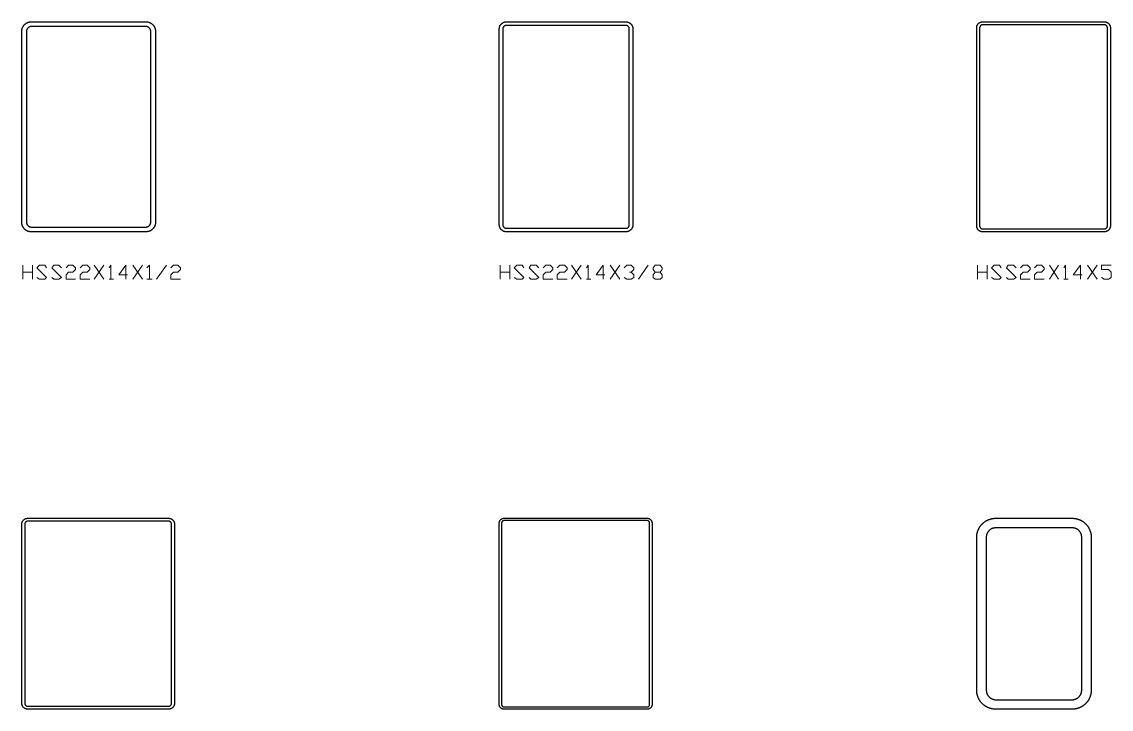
# Model space of a CAD drawing. Header units: inches. Extents: x 0 to 975, y -1305 to 34.
# Drawn here: x 250 to 364.1, y -200 to -128 of the extents above; entities that cross this region are included whole.
import ezdxf

# ---------------------------------------------------------------- set-up
doc = ezdxf.new("R2010")
doc.units = ezdxf.units.IN
doc.header["$MEASUREMENT"] = 0
doc.layers.add('AISC_STEEL', color=7, linetype='Continuous')

msp = doc.modelspace()

# ---------------------------------------------------------------- linework, layer by layer
at = {"color": 3, "lineweight": 0}
for p, q in [((250.11, -154.96), (250.11, -153.48)), ((251.12, -153.48), (251.12, -154.96)), ((257.58, -153.48), (258.59, -154.96)), ((257.58, -154.96), (258.59, -153.48)), ((261.63, -153.48), (262.65, -154.96)), ((261.63, -154.96), (262.65, -153.48)), ((264.12, -154.96), (265.14, -153.48)), ((300.09, -154.96), (300.09, -153.48)), ((301.1, -153.48), (301.1, -154.96)), ((307.56, -153.48), (308.57, -154.96)), ((307.56, -154.96), (308.57, -153.48)), ((311.62, -153.48), (312.63, -154.96)), ((311.62, -154.96), (312.63, -153.48)), ((314.57, -154.96), (315.58, -153.48)), ((350.07, -154.96), (350.07, -153.48)), ((351.08, -153.48), (351.08, -154.96)), ((357.63, -153.48), (358.55, -154.96)), ((357.63, -154.96), (358.55, -153.48)), ((361.6, -153.48), (362.61, -154.96)), ((361.6, -154.96), (362.61, -153.48)), ((250.11, -154.22), (251.12, -154.22)), ((259.14, -154.96), (259.61, -154.96)), ((263.11, -154.96), (263.66, -154.96)), ((300.09, -154.22), (301.1, -154.22)), ((309.13, -154.96), (309.59, -154.96)), ((350.07, -154.22), (351.08, -154.22)), ((359.11, -154.96), (359.57, -154.96))]:
    msp.add_line(p, q, dxfattribs=at)
for points in [[(251.58, -154.77), (251.86, -154.96), (252.41, -154.96), (252.6, -154.77), (251.58, -153.76), (251.86, -153.48), (252.41, -153.48), (252.6, -153.76)], [(253.15, -154.77), (253.34, -154.96), (253.89, -154.96), (254.17, -154.77), (253.15, -153.76), (253.34, -153.48), (253.89, -153.48), (254.17, -153.76)], [(254.63, -153.76), (254.9, -153.48), (255.36, -153.48), (255.64, -153.76), (255.64, -153.94), (255.36, -154.22), (254.9, -154.22), (254.63, -154.5), (254.63, -154.96), (255.64, -154.96)], [(256.1, -153.76), (256.38, -153.48), (256.84, -153.48), (257.12, -153.76), (257.12, -153.94), (256.84, -154.22), (256.38, -154.22), (256.1, -154.5), (256.1, -154.96), (257.12, -154.96)], [(259.14, -153.76), (259.33, -153.48), (259.33, -154.96)], [(261.08, -154.5), (260.16, -154.5), (260.9, -153.48), (260.9, -154.96)], [(263.11, -153.76), (263.39, -153.48), (263.39, -154.96)], [(265.6, -153.76), (265.88, -153.48), (266.34, -153.48), (266.61, -153.76), (266.61, -153.94), (266.34, -154.22), (265.88, -154.22), (265.6, -154.5), (265.6, -154.96), (266.61, -154.96)], [(301.56, -154.77), (301.84, -154.96), (302.39, -154.96), (302.58, -154.77), (301.56, -153.76), (301.84, -153.48), (302.39, -153.48), (302.58, -153.76)], [(303.13, -154.77), (303.32, -154.96), (303.87, -154.96), (304.15, -154.77), (303.13, -153.76), (303.32, -153.48), (303.87, -153.48), (304.15, -153.76)], [(304.61, -153.76), (304.88, -153.48), (305.35, -153.48), (305.62, -153.76), (305.62, -153.94), (305.35, -154.22), (304.88, -154.22), (304.61, -154.5), (304.61, -154.96), (305.62, -154.96)], [(306.08, -153.76), (306.36, -153.48), (306.82, -153.48), (307.1, -153.76), (307.1, -153.94), (306.82, -154.22), (306.36, -154.22), (306.08, -154.5), (306.08, -154.96), (307.1, -154.96)], [(309.13, -153.76), (309.31, -153.48), (309.31, -154.96)], [(311.06, -154.5), (310.14, -154.5), (310.88, -153.48), (310.88, -154.96)], [(313.09, -153.76), (313.37, -153.48), (313.83, -153.48), (314.11, -153.76), (314.11, -153.94), (313.83, -154.22), (313.65, -154.22)], [(316.87, -154.22), (317.06, -154.5), (317.06, -154.77), (316.87, -154.96), (316.32, -154.96), (316.13, -154.77), (316.13, -154.5), (316.32, -154.22), (316.87, -154.22), (317.06, -153.94), (317.06, -153.76), (316.87, -153.48), (316.32, -153.48), (316.13, -153.76), (316.13, -153.94), (316.32, -154.22)], [(351.55, -154.77), (351.82, -154.96), (352.38, -154.96), (352.56, -154.77), (351.55, -153.76), (351.82, -153.48), (352.38, -153.48), (352.56, -153.76)], [(353.11, -154.77), (353.3, -154.96), (353.85, -154.96), (354.13, -154.77), (353.11, -153.76), (353.3, -153.48), (353.85, -153.48), (354.13, -153.76)], [(354.59, -153.76), (354.87, -153.48), (355.33, -153.48), (355.6, -153.76), (355.6, -153.94), (355.33, -154.22), (354.87, -154.22), (354.59, -154.5), (354.59, -154.96), (355.6, -154.96)], [(356.06, -153.76), (356.34, -153.48), (356.8, -153.48), (357.08, -153.76), (357.08, -153.94), (356.8, -154.22), (356.34, -154.22), (356.06, -154.5), (356.06, -154.96), (357.08, -154.96)], [(359.11, -153.76), (359.29, -153.48), (359.29, -154.96)], [(361.04, -154.5), (360.12, -154.5), (360.86, -153.48), (360.86, -154.96)], [(363.07, -154.77), (363.35, -154.96), (363.81, -154.96), (364.09, -154.77), (364.09, -154.22), (363.81, -153.94), (363.07, -153.94), (363.07, -153.48), (364.09, -153.48)], [(313.83, -154.22), (314.11, -154.5), (314.11, -154.77), (313.83, -154.96), (313.37, -154.96), (313.09, -154.77)]]:
    msp.add_lwpolyline(points, dxfattribs=at)
at = {"layer": 'AISC_STEEL'}
for points in [[(263, -128), (263.03, -128), (263.06, -128), (263.09, -128), (263.12, -128.01), (263.15, -128.01), (263.18, -128.02), (263.21, -128.02), (263.23, -128.03), (263.26, -128.04), (263.29, -128.04), (263.32, -128.05), (263.35, -128.06), (263.38, -128.07), (263.4, -128.08), (263.43, -128.1), (263.46, -128.11), (263.48, -128.12), (263.51, -128.14), (263.53, -128.15), (263.56, -128.17), (263.58, -128.19), (263.61, -128.21), (263.63, -128.22), (263.65, -128.24), (263.67, -128.26), (263.7, -128.28), (263.72, -128.3), (263.74, -128.33), (263.76, -128.35), (263.78, -128.37), (263.79, -128.39), (263.81, -128.42), (263.83, -128.44), (263.85, -128.47), (263.86, -128.49), (263.88, -128.52), (263.89, -128.54), (263.9, -128.57), (263.92, -128.6), (263.93, -128.62), (263.94, -128.65), (263.95, -128.68), (263.96, -128.71), (263.96, -128.74), (263.97, -128.77), (263.98, -128.79), (263.98, -128.82), (263.99, -128.85), (263.99, -128.88), (264, -128.91), (264, -128.94), (264, -128.97), (264, -129), (264, -149), (264, -149.03), (264, -149.06), (264, -149.09), (263.99, -149.12), (263.99, -149.15), (263.98, -149.18), (263.98, -149.21), (263.97, -149.23), (263.96, -149.26), (263.96, -149.29), (263.95, -149.32), (263.94, -149.35), (263.93, -149.38), (263.92, -149.4), (263.9, -149.43), (263.89, -149.46), (263.88, -149.48), (263.86, -149.51), (263.85, -149.53), (263.83, -149.56), (263.81, -149.58), (263.79, -149.61), (263.78, -149.63), (263.76, -149.65), (263.74, -149.67), (263.72, -149.7), (263.7, -149.72), (263.67, -149.74), (263.65, -149.76), (263.63, -149.78), (263.61, -149.79), (263.58, -149.81), (263.56, -149.83), (263.53, -149.85), (263.51, -149.86), (263.48, -149.88), (263.46, -149.89), (263.43, -149.9), (263.4, -149.92), (263.38, -149.93), (263.35, -149.94), (263.32, -149.95), (263.29, -149.96), (263.26, -149.96), (263.23, -149.97), (263.21, -149.98), (263.18, -149.98), (263.15, -149.99), (263.12, -149.99), (263.09, -150), (263.06, -150), (263.03, -150), (263, -150), (251, -150), (250.97, -150), (250.94, -150), (250.91, -150), (250.88, -149.99), (250.85, -149.99), (250.82, -149.98), (250.79, -149.98), (250.77, -149.97), (250.74, -149.96), (250.71, -149.96), (250.68, -149.95), (250.65, -149.94), (250.62, -149.93), (250.6, -149.92), (250.57, -149.9), (250.54, -149.89), (250.52, -149.88), (250.49, -149.86), (250.47, -149.85), (250.44, -149.83), (250.42, -149.81), (250.39, -149.79), (250.37, -149.78), (250.35, -149.76), (250.33, -149.74), (250.3, -149.72), (250.28, -149.7), (250.26, -149.67), (250.24, -149.65), (250.22, -149.63), (250.21, -149.61), (250.19, -149.58), (250.17, -149.56), (250.15, -149.53), (250.14, -149.51), (250.12, -149.48), (250.11, -149.46), (250.1, -149.43), (250.08, -149.4), (250.07, -149.38), (250.06, -149.35), (250.05, -149.32), (250.04, -149.29), (250.04, -149.26), (250.03, -149.23), (250.02, -149.21), (250.02, -149.18), (250.01, -149.15), (250.01, -149.12), (250, -149.09), (250, -149.06), (250, -149.03), (250, -149), (250, -129), (250, -128.97), (250, -128.94), (250, -128.91), (250.01, -128.88), (250.01, -128.85), (250.02, -128.82), (250.02, -128.79), (250.03, -128.77), (250.04, -128.74), (250.04, -128.71), (250.05, -128.68), (250.06, -128.65), (250.07, -128.62), (250.08, -128.6), (250.1, -128.57), (250.11, -128.54), (250.12, -128.52), (250.14, -128.49), (250.15, -128.47), (250.17, -128.44), (250.19, -128.42), (250.21, -128.39), (250.22, -128.37), (250.24, -128.35), (250.26, -128.33), (250.28, -128.3), (250.3, -128.28), (250.33, -128.26), (250.35, -128.24), (250.37, -128.22), (250.39, -128.21), (250.42, -128.19), (250.44, -128.17), (250.47, -128.15), (250.49, -128.14), (250.52, -128.12), (250.54, -128.11), (250.57, -128.1), (250.6, -128.08), (250.62, -128.07), (250.65, -128.06), (250.68, -128.05), (250.71, -128.04), (250.74, -128.04), (250.77, -128.03), (250.79, -128.02), (250.82, -128.02), (250.85, -128.01), (250.88, -128.01), (250.91, -128), (250.94, -128), (250.97, -128), (251, -128)], [(251, -128.5), (250.97, -128.5), (250.94, -128.5), (250.91, -128.51), (250.88, -128.51), (250.86, -128.52), (250.83, -128.53), (250.8, -128.54), (250.78, -128.55), (250.75, -128.57), (250.73, -128.58), (250.7, -128.6), (250.68, -128.62), (250.66, -128.64), (250.64, -128.66), (250.62, -128.68), (250.6, -128.7), (250.58, -128.73), (250.57, -128.75), (250.55, -128.78), (250.54, -128.8), (250.53, -128.83), (250.52, -128.86), (250.51, -128.88), (250.51, -128.91), (250.5, -128.94), (250.5, -128.97), (250.5, -129), (250.5, -149), (250.5, -149.03), (250.5, -149.06), (250.51, -149.09), (250.51, -149.12), (250.52, -149.14), (250.53, -149.17), (250.54, -149.2), (250.55, -149.22), (250.57, -149.25), (250.58, -149.27), (250.6, -149.3), (250.62, -149.32), (250.64, -149.34), (250.66, -149.36), (250.68, -149.38), (250.7, -149.4), (250.73, -149.42), (250.75, -149.43), (250.78, -149.45), (250.8, -149.46), (250.83, -149.47), (250.86, -149.48), (250.88, -149.49), (250.91, -149.49), (250.94, -149.5), (250.97, -149.5), (251, -149.5), (263, -149.5), (263.03, -149.5), (263.06, -149.5), (263.09, -149.49), (263.12, -149.49), (263.14, -149.48), (263.17, -149.47), (263.2, -149.46), (263.22, -149.45), (263.25, -149.43), (263.27, -149.42), (263.3, -149.4), (263.32, -149.38), (263.34, -149.36), (263.36, -149.34), (263.38, -149.32), (263.4, -149.3), (263.42, -149.27), (263.43, -149.25), (263.45, -149.22), (263.46, -149.2), (263.47, -149.17), (263.48, -149.14), (263.49, -149.12), (263.49, -149.09), (263.5, -149.06), (263.5, -149.03), (263.5, -149), (263.5, -129), (263.5, -128.97), (263.5, -128.94), (263.49, -128.91), (263.49, -128.88), (263.48, -128.86), (263.47, -128.83), (263.46, -128.8), (263.45, -128.78), (263.43, -128.75), (263.42, -128.73), (263.4, -128.7), (263.38, -128.68), (263.36, -128.66), (263.34, -128.64), (263.32, -128.62), (263.3, -128.6), (263.27, -128.58), (263.25, -128.57), (263.22, -128.55), (263.2, -128.54), (263.17, -128.53), (263.14, -128.52), (263.12, -128.51), (263.09, -128.51), (263.06, -128.5), (263.03, -128.5), (263, -128.5)], [(313.25, -128), (313.28, -128), (313.31, -128), (313.34, -128.01), (313.37, -128.01), (313.4, -128.01), (313.43, -128.02), (313.45, -128.03), (313.48, -128.04), (313.51, -128.05), (313.54, -128.06), (313.56, -128.07), (313.59, -128.08), (313.62, -128.1), (313.64, -128.11), (313.67, -128.13), (313.69, -128.14), (313.71, -128.16), (313.74, -128.18), (313.76, -128.2), (313.78, -128.22), (313.8, -128.24), (313.82, -128.26), (313.84, -128.29), (313.86, -128.31), (313.87, -128.33), (313.89, -128.36), (313.9, -128.38), (313.92, -128.41), (313.93, -128.44), (313.94, -128.46), (313.95, -128.49), (313.96, -128.52), (313.97, -128.55), (313.98, -128.57), (313.99, -128.6), (313.99, -128.63), (313.99, -128.66), (314, -128.69), (314, -128.72), (314, -128.75), (314, -149.25), (314, -149.28), (314, -149.31), (313.99, -149.34), (313.99, -149.37), (313.99, -149.4), (313.98, -149.43), (313.97, -149.45), (313.96, -149.48), (313.95, -149.51), (313.94, -149.54), (313.93, -149.56), (313.92, -149.59), (313.9, -149.62), (313.89, -149.64), (313.87, -149.67), (313.86, -149.69), (313.84, -149.71), (313.82, -149.74), (313.8, -149.76), (313.78, -149.78), (313.76, -149.8), (313.74, -149.82), (313.71, -149.84), (313.69, -149.86), (313.67, -149.87), (313.64, -149.89), (313.62, -149.9), (313.59, -149.92), (313.56, -149.93), (313.54, -149.94), (313.51, -149.95), (313.48, -149.96), (313.45, -149.97), (313.43, -149.98), (313.4, -149.99), (313.37, -149.99), (313.34, -149.99), (313.31, -150), (313.28, -150), (313.25, -150), (300.75, -150), (300.72, -150), (300.69, -150), (300.66, -149.99), (300.63, -149.99), (300.6, -149.99), (300.57, -149.98), (300.55, -149.97), (300.52, -149.96), (300.49, -149.95), (300.46, -149.94), (300.44, -149.93), (300.41, -149.92), (300.38, -149.9), (300.36, -149.89), (300.33, -149.87), (300.31, -149.86), (300.29, -149.84), (300.26, -149.82), (300.24, -149.8), (300.22, -149.78), (300.2, -149.76), (300.18, -149.74), (300.16, -149.71), (300.14, -149.69), (300.13, -149.67), (300.11, -149.64), (300.1, -149.62), (300.08, -149.59), (300.07, -149.56), (300.06, -149.54), (300.05, -149.51), (300.04, -149.48), (300.03, -149.45), (300.02, -149.43), (300.01, -149.4), (300.01, -149.37), (300.01, -149.34), (300, -149.31), (300, -149.28), (300, -149.25), (300, -128.75), (300, -128.72), (300, -128.69), (300.01, -128.66), (300.01, -128.63), (300.01, -128.6), (300.02, -128.57), (300.03, -128.55), (300.04, -128.52), (300.05, -128.49), (300.06, -128.46), (300.07, -128.44), (300.08, -128.41), (300.1, -128.38), (300.11, -128.36), (300.13, -128.33), (300.14, -128.31), (300.16, -128.29), (300.18, -128.26), (300.2, -128.24), (300.22, -128.22), (300.24, -128.2), (300.26, -128.18), (300.29, -128.16), (300.31, -128.14), (300.33, -128.13), (300.36, -128.11), (300.38, -128.1), (300.41, -128.08), (300.44, -128.07), (300.46, -128.06), (300.49, -128.05), (300.52, -128.04), (300.55, -128.03), (300.57, -128.02), (300.6, -128.01), (300.63, -128.01), (300.66, -128.01), (300.69, -128), (300.72, -128), (300.75, -128)], [(300.75, -128.38), (300.72, -128.38), (300.69, -128.38), (300.66, -128.39), (300.63, -128.39), (300.61, -128.4), (300.58, -128.42), (300.55, -128.43), (300.53, -128.45), (300.51, -128.46), (300.48, -128.48), (300.46, -128.51), (300.45, -128.53), (300.43, -128.55), (300.42, -128.58), (300.4, -128.61), (300.39, -128.63), (300.39, -128.66), (300.38, -128.69), (300.38, -128.72), (300.38, -128.75), (300.38, -149.25), (300.38, -149.28), (300.38, -149.31), (300.39, -149.34), (300.39, -149.37), (300.4, -149.39), (300.42, -149.42), (300.43, -149.45), (300.45, -149.47), (300.46, -149.49), (300.48, -149.52), (300.51, -149.54), (300.53, -149.55), (300.55, -149.57), (300.58, -149.58), (300.61, -149.6), (300.63, -149.61), (300.66, -149.61), (300.69, -149.62), (300.72, -149.62), (300.75, -149.62), (313.25, -149.62), (313.28, -149.62), (313.31, -149.62), (313.34, -149.61), (313.37, -149.61), (313.39, -149.6), (313.42, -149.58), (313.45, -149.57), (313.47, -149.55), (313.49, -149.54), (313.52, -149.52), (313.54, -149.49), (313.55, -149.47), (313.57, -149.45), (313.58, -149.42), (313.6, -149.39), (313.61, -149.37), (313.61, -149.34), (313.62, -149.31), (313.62, -149.28), (313.62, -149.25), (313.62, -128.75), (313.62, -128.72), (313.62, -128.69), (313.61, -128.66), (313.61, -128.63), (313.6, -128.61), (313.58, -128.58), (313.57, -128.55), (313.55, -128.53), (313.54, -128.51), (313.52, -128.48), (313.49, -128.46), (313.47, -128.45), (313.45, -128.43), (313.42, -128.42), (313.39, -128.4), (313.37, -128.39), (313.34, -128.39), (313.31, -128.38), (313.28, -128.38), (313.25, -128.38)], [(363.38, -128), (363.4, -128), (363.43, -128), (363.46, -128.01), (363.49, -128.01), (363.52, -128.02), (363.55, -128.03), (363.58, -128.03), (363.61, -128.04), (363.63, -128.06), (363.66, -128.07), (363.69, -128.08), (363.71, -128.1), (363.74, -128.12), (363.76, -128.13), (363.78, -128.15), (363.81, -128.17), (363.83, -128.19), (363.85, -128.22), (363.87, -128.24), (363.88, -128.26), (363.9, -128.29), (363.92, -128.31), (363.93, -128.34), (363.94, -128.37), (363.96, -128.39), (363.97, -128.42), (363.97, -128.45), (363.98, -128.48), (363.99, -128.51), (363.99, -128.54), (364, -128.57), (364, -128.6), (364, -128.62), (364, -149.38), (364, -149.4), (364, -149.43), (363.99, -149.46), (363.99, -149.49), (363.98, -149.52), (363.97, -149.55), (363.97, -149.58), (363.96, -149.61), (363.94, -149.63), (363.93, -149.66), (363.92, -149.69), (363.9, -149.71), (363.88, -149.74), (363.87, -149.76), (363.85, -149.78), (363.83, -149.81), (363.81, -149.83), (363.78, -149.85), (363.76, -149.87), (363.74, -149.88), (363.71, -149.9), (363.69, -149.92), (363.66, -149.93), (363.63, -149.94), (363.61, -149.96), (363.58, -149.97), (363.55, -149.97), (363.52, -149.98), (363.49, -149.99), (363.46, -149.99), (363.43, -150), (363.4, -150), (363.38, -150), (350.62, -150), (350.6, -150), (350.57, -150), (350.54, -149.99), (350.51, -149.99), (350.48, -149.98), (350.45, -149.97), (350.42, -149.97), (350.39, -149.96), (350.37, -149.94), (350.34, -149.93), (350.31, -149.92), (350.29, -149.9), (350.26, -149.88), (350.24, -149.87), (350.22, -149.85), (350.19, -149.83), (350.17, -149.81), (350.15, -149.78), (350.13, -149.76), (350.12, -149.74), (350.1, -149.71), (350.08, -149.69), (350.07, -149.66), (350.06, -149.63), (350.04, -149.61), (350.03, -149.58), (350.03, -149.55), (350.02, -149.52), (350.01, -149.49), (350.01, -149.46), (350, -149.43), (350, -149.4), (350, -149.38), (350, -128.62), (350, -128.6), (350, -128.57), (350.01, -128.54), (350.01, -128.51), (350.02, -128.48), (350.03, -128.45), (350.03, -128.42), (350.04, -128.39), (350.06, -128.37), (350.07, -128.34), (350.08, -128.31), (350.1, -128.29), (350.12, -128.26), (350.13, -128.24), (350.15, -128.22), (350.17, -128.19), (350.19, -128.17), (350.22, -128.15), (350.24, -128.13), (350.26, -128.12), (350.29, -128.1), (350.31, -128.08), (350.34, -128.07), (350.37, -128.06), (350.39, -128.04), (350.42, -128.03), (350.45, -128.03), (350.48, -128.02), (350.51, -128.01), (350.54, -128.01), (350.57, -128), (350.6, -128), (350.62, -128)], [(350.62, -128.31), (350.6, -128.31), (350.57, -128.32), (350.54, -128.32), (350.51, -128.33), (350.49, -128.35), (350.46, -128.36), (350.44, -128.38), (350.41, -128.39), (350.39, -128.41), (350.38, -128.44), (350.36, -128.46), (350.35, -128.49), (350.33, -128.51), (350.32, -128.54), (350.32, -128.57), (350.31, -128.6), (350.31, -128.62), (350.31, -149.38), (350.31, -149.4), (350.32, -149.43), (350.32, -149.46), (350.33, -149.49), (350.35, -149.51), (350.36, -149.54), (350.38, -149.56), (350.39, -149.59), (350.41, -149.61), (350.44, -149.62), (350.46, -149.64), (350.49, -149.65), (350.51, -149.67), (350.54, -149.68), (350.57, -149.68), (350.6, -149.69), (350.62, -149.69), (363.38, -149.69), (363.4, -149.69), (363.43, -149.68), (363.46, -149.68), (363.49, -149.67), (363.51, -149.65), (363.54, -149.64), (363.56, -149.62), (363.59, -149.61), (363.61, -149.59), (363.62, -149.56), (363.64, -149.54), (363.65, -149.51), (363.67, -149.49), (363.68, -149.46), (363.68, -149.43), (363.69, -149.4), (363.69, -149.38), (363.69, -128.62), (363.69, -128.6), (363.68, -128.57), (363.68, -128.54), (363.67, -128.51), (363.65, -128.49), (363.64, -128.46), (363.62, -128.44), (363.61, -128.41), (363.59, -128.39), (363.56, -128.38), (363.54, -128.36), (363.51, -128.35), (363.49, -128.33), (363.46, -128.32), (363.43, -128.32), (363.4, -128.31), (363.38, -128.31)], [(265.38, -180), (265.4, -180), (265.43, -180), (265.46, -180.01), (265.49, -180.01), (265.52, -180.02), (265.55, -180.03), (265.58, -180.03), (265.61, -180.04), (265.63, -180.06), (265.66, -180.07), (265.69, -180.08), (265.71, -180.1), (265.74, -180.12), (265.76, -180.13), (265.78, -180.15), (265.81, -180.17), (265.83, -180.19), (265.85, -180.22), (265.87, -180.24), (265.88, -180.26), (265.9, -180.29), (265.92, -180.31), (265.93, -180.34), (265.94, -180.37), (265.96, -180.39), (265.97, -180.42), (265.97, -180.45), (265.98, -180.48), (265.99, -180.51), (265.99, -180.54), (266, -180.57), (266, -180.6), (266, -180.62), (266, -199.38), (266, -199.4), (266, -199.43), (265.99, -199.46), (265.99, -199.49), (265.98, -199.52), (265.97, -199.55), (265.97, -199.58), (265.96, -199.61), (265.94, -199.63), (265.93, -199.66), (265.92, -199.69), (265.9, -199.71), (265.88, -199.74), (265.87, -199.76), (265.85, -199.78), (265.83, -199.81), (265.81, -199.83), (265.78, -199.85), (265.76, -199.87), (265.74, -199.88), (265.71, -199.9), (265.69, -199.92), (265.66, -199.93), (265.63, -199.94), (265.61, -199.96), (265.58, -199.97), (265.55, -199.97), (265.52, -199.98), (265.49, -199.99), (265.46, -199.99), (265.43, -200), (265.4, -200), (265.38, -200), (250.62, -200), (250.6, -200), (250.57, -200), (250.54, -199.99), (250.51, -199.99), (250.48, -199.98), (250.45, -199.97), (250.42, -199.97), (250.39, -199.96), (250.37, -199.94), (250.34, -199.93), (250.31, -199.92), (250.29, -199.9), (250.26, -199.88), (250.24, -199.87), (250.22, -199.85), (250.19, -199.83), (250.17, -199.81), (250.15, -199.78), (250.13, -199.76), (250.12, -199.74), (250.1, -199.71), (250.08, -199.69), (250.07, -199.66), (250.06, -199.63), (250.04, -199.61), (250.03, -199.58), (250.03, -199.55), (250.02, -199.52), (250.01, -199.49), (250.01, -199.46), (250, -199.43), (250, -199.4), (250, -199.38), (250, -180.62), (250, -180.6), (250, -180.57), (250.01, -180.54), (250.01, -180.51), (250.02, -180.48), (250.03, -180.45), (250.03, -180.42), (250.04, -180.39), (250.06, -180.37), (250.07, -180.34), (250.08, -180.31), (250.1, -180.29), (250.12, -180.26), (250.13, -180.24), (250.15, -180.22), (250.17, -180.19), (250.19, -180.17), (250.22, -180.15), (250.24, -180.13), (250.26, -180.12), (250.29, -180.1), (250.31, -180.08), (250.34, -180.07), (250.37, -180.06), (250.39, -180.04), (250.42, -180.03), (250.45, -180.03), (250.48, -180.02), (250.51, -180.01), (250.54, -180.01), (250.57, -180), (250.6, -180), (250.62, -180)], [(315.5, -180), (315.53, -180), (315.56, -180), (315.59, -180.01), (315.62, -180.01), (315.64, -180.02), (315.67, -180.03), (315.7, -180.04), (315.72, -180.05), (315.75, -180.07), (315.77, -180.08), (315.8, -180.1), (315.82, -180.12), (315.84, -180.14), (315.86, -180.16), (315.88, -180.18), (315.9, -180.2), (315.92, -180.23), (315.93, -180.25), (315.95, -180.28), (315.96, -180.3), (315.97, -180.33), (315.98, -180.36), (315.99, -180.38), (315.99, -180.41), (316, -180.44), (316, -180.47), (316, -180.5), (316, -199.5), (316, -199.53), (316, -199.56), (315.99, -199.59), (315.99, -199.62), (315.98, -199.64), (315.97, -199.67), (315.96, -199.7), (315.95, -199.72), (315.93, -199.75), (315.92, -199.77), (315.9, -199.8), (315.88, -199.82), (315.86, -199.84), (315.84, -199.86), (315.82, -199.88), (315.8, -199.9), (315.77, -199.92), (315.75, -199.93), (315.72, -199.95), (315.7, -199.96), (315.67, -199.97), (315.64, -199.98), (315.62, -199.99), (315.59, -199.99), (315.56, -200), (315.53, -200), (315.5, -200), (300.5, -200), (300.47, -200), (300.44, -200), (300.41, -199.99), (300.38, -199.99), (300.36, -199.98), (300.33, -199.97), (300.3, -199.96), (300.28, -199.95), (300.25, -199.93), (300.23, -199.92), (300.2, -199.9), (300.18, -199.88), (300.16, -199.86), (300.14, -199.84), (300.12, -199.82), (300.1, -199.8), (300.08, -199.77), (300.07, -199.75), (300.05, -199.72), (300.04, -199.7), (300.03, -199.67), (300.02, -199.64), (300.01, -199.62), (300.01, -199.59), (300, -199.56), (300, -199.53), (300, -199.5), (300, -180.5), (300, -180.47), (300, -180.44), (300.01, -180.41), (300.01, -180.38), (300.02, -180.36), (300.03, -180.33), (300.04, -180.3), (300.05, -180.28), (300.07, -180.25), (300.08, -180.23), (300.1, -180.2), (300.12, -180.18), (300.14, -180.16), (300.16, -180.14), (300.18, -180.12), (300.2, -180.1), (300.23, -180.08), (300.25, -180.07), (300.28, -180.05), (300.3, -180.04), (300.33, -180.03), (300.36, -180.02), (300.38, -180.01), (300.41, -180.01), (300.44, -180), (300.47, -180), (300.5, -180)], [(300.5, -180.25), (300.47, -180.25), (300.44, -180.26), (300.42, -180.26), (300.39, -180.27), (300.37, -180.29), (300.34, -180.3), (300.32, -180.32), (300.3, -180.34), (300.29, -180.37), (300.27, -180.39), (300.26, -180.42), (300.26, -180.44), (300.25, -180.47), (300.25, -180.5), (300.25, -199.5), (300.25, -199.53), (300.26, -199.56), (300.26, -199.58), (300.27, -199.61), (300.29, -199.63), (300.3, -199.66), (300.32, -199.68), (300.34, -199.7), (300.37, -199.71), (300.39, -199.73), (300.42, -199.74), (300.44, -199.74), (300.47, -199.75), (300.5, -199.75), (315.5, -199.75), (315.53, -199.75), (315.56, -199.74), (315.58, -199.74), (315.61, -199.73), (315.63, -199.71), (315.66, -199.7), (315.68, -199.68), (315.7, -199.66), (315.71, -199.63), (315.73, -199.61), (315.74, -199.58), (315.74, -199.56), (315.75, -199.53), (315.75, -199.5), (315.75, -180.5), (315.75, -180.47), (315.74, -180.44), (315.74, -180.42), (315.73, -180.39), (315.71, -180.37), (315.7, -180.34), (315.68, -180.32), (315.66, -180.3), (315.63, -180.29), (315.61, -180.27), (315.58, -180.26), (315.56, -180.26), (315.53, -180.25), (315.5, -180.25)], [(360, -180), (360.03, -180), (360.07, -180), (360.1, -180), (360.13, -180), (360.16, -180.01), (360.2, -180.01), (360.23, -180.01), (360.26, -180.02), (360.29, -180.02), (360.33, -180.03), (360.36, -180.03), (360.39, -180.04), (360.42, -180.05), (360.45, -180.05), (360.49, -180.06), (360.52, -180.07), (360.55, -180.08), (360.58, -180.09), (360.61, -180.1), (360.64, -180.11), (360.67, -180.12), (360.7, -180.13), (360.74, -180.14), (360.77, -180.15), (360.8, -180.17), (360.83, -180.18), (360.86, -180.19), (360.88, -180.21), (360.91, -180.22), (360.94, -180.24), (360.97, -180.25), (361, -180.27), (361.03, -180.28), (361.06, -180.3), (361.08, -180.32), (361.11, -180.34), (361.14, -180.36), (361.16, -180.37), (361.19, -180.39), (361.22, -180.41), (361.24, -180.43), (361.27, -180.45), (361.29, -180.47), (361.32, -180.5), (361.34, -180.52), (361.37, -180.54), (361.39, -180.56), (361.41, -180.59), (361.44, -180.61), (361.46, -180.63), (361.48, -180.66), (361.5, -180.68), (361.53, -180.71), (361.55, -180.73), (361.57, -180.76), (361.59, -180.78), (361.61, -180.81), (361.63, -180.84), (361.64, -180.86), (361.66, -180.89), (361.68, -180.92), (361.7, -180.94), (361.72, -180.97), (361.73, -181), (361.75, -181.03), (361.76, -181.06), (361.78, -181.09), (361.79, -181.12), (361.81, -181.14), (361.82, -181.17), (361.83, -181.2), (361.85, -181.23), (361.86, -181.26), (361.87, -181.3), (361.88, -181.33), (361.89, -181.36), (361.9, -181.39), (361.91, -181.42), (361.92, -181.45), (361.93, -181.48), (361.94, -181.51), (361.95, -181.55), (361.95, -181.58), (361.96, -181.61), (361.97, -181.64), (361.97, -181.67), (361.98, -181.71), (361.98, -181.74), (361.99, -181.77), (361.99, -181.8), (361.99, -181.84), (362, -181.87), (362, -181.9), (362, -181.93), (362, -181.97), (362, -182), (362, -198), (362, -198.03), (362, -198.07), (362, -198.1), (362, -198.13), (361.99, -198.16), (361.99, -198.2), (361.99, -198.23), (361.98, -198.26), (361.98, -198.29), (361.97, -198.33), (361.97, -198.36), (361.96, -198.39), (361.95, -198.42), (361.95, -198.45), (361.94, -198.49), (361.93, -198.52), (361.92, -198.55), (361.91, -198.58), (361.9, -198.61), (361.89, -198.64), (361.88, -198.67), (361.87, -198.7), (361.86, -198.74), (361.85, -198.77), (361.83, -198.8), (361.82, -198.83), (361.81, -198.86), (361.79, -198.88), (361.78, -198.91), (361.76, -198.94), (361.75, -198.97), (361.73, -199), (361.72, -199.03), (361.7, -199.06), (361.68, -199.08), (361.66, -199.11), (361.64, -199.14), (361.63, -199.16), (361.61, -199.19), (361.59, -199.22), (361.57, -199.24), (361.55, -199.27), (361.53, -199.29), (361.5, -199.32), (361.48, -199.34), (361.46, -199.37), (361.44, -199.39), (361.41, -199.41), (361.39, -199.44), (361.37, -199.46), (361.34, -199.48), (361.32, -199.5), (361.29, -199.53), (361.27, -199.55), (361.24, -199.57), (361.22, -199.59), (361.19, -199.61), (361.16, -199.63), (361.14, -199.64), (361.11, -199.66), (361.08, -199.68), (361.06, -199.7), (361.03, -199.72), (361, -199.73), (360.97, -199.75), (360.94, -199.76), (360.91, -199.78), (360.88, -199.79), (360.86, -199.81), (360.83, -199.82), (360.8, -199.83), (360.77, -199.85), (360.74, -199.86), (360.7, -199.87), (360.67, -199.88), (360.64, -199.89), (360.61, -199.9), (360.58, -199.91), (360.55, -199.92), (360.52, -199.93), (360.49, -199.94), (360.45, -199.95), (360.42, -199.95), (360.39, -199.96), (360.36, -199.97), (360.33, -199.97), (360.29, -199.98), (360.26, -199.98), (360.23, -199.99), (360.2, -199.99), (360.16, -199.99), (360.13, -200), (360.1, -200), (360.07, -200), (360.03, -200), (360, -200), (352, -200), (351.97, -200), (351.93, -200), (351.9, -200), (351.87, -200), (351.84, -199.99), (351.8, -199.99), (351.77, -199.99), (351.74, -199.98), (351.71, -199.98), (351.67, -199.97), (351.64, -199.97), (351.61, -199.96), (351.58, -199.95), (351.55, -199.95), (351.51, -199.94), (351.48, -199.93), (351.45, -199.92), (351.42, -199.91), (351.39, -199.9), (351.36, -199.89), (351.33, -199.88), (351.3, -199.87), (351.26, -199.86), (351.23, -199.85), (351.2, -199.83), (351.17, -199.82), (351.14, -199.81), (351.12, -199.79), (351.09, -199.78), (351.06, -199.76), (351.03, -199.75), (351, -199.73), (350.97, -199.72), (350.94, -199.7), (350.92, -199.68), (350.89, -199.66), (350.86, -199.64), (350.84, -199.63), (350.81, -199.61), (350.78, -199.59), (350.76, -199.57), (350.73, -199.55), (350.71, -199.53), (350.68, -199.5), (350.66, -199.48), (350.63, -199.46), (350.61, -199.44), (350.59, -199.41), (350.56, -199.39), (350.54, -199.37), (350.52, -199.34), (350.5, -199.32), (350.47, -199.29), (350.45, -199.27), (350.43, -199.24), (350.41, -199.22), (350.39, -199.19), (350.37, -199.16), (350.36, -199.14), (350.34, -199.11), (350.32, -199.08), (350.3, -199.06), (350.28, -199.03), (350.27, -199), (350.25, -198.97), (350.24, -198.94), (350.22, -198.91), (350.21, -198.88), (350.19, -198.86), (350.18, -198.83), (350.17, -198.8), (350.15, -198.77), (350.14, -198.74), (350.13, -198.7), (350.12, -198.67), (350.11, -198.64), (350.1, -198.61), (350.09, -198.58), (350.08, -198.55), (350.07, -198.52), (350.06, -198.49), (350.05, -198.45), (350.05, -198.42), (350.04, -198.39), (350.03, -198.36), (350.03, -198.33), (350.02, -198.29), (350.02, -198.26), (350.01, -198.23), (350.01, -198.2), (350.01, -198.16), (350, -198.13), (350, -198.1), (350, -198.07), (350, -198.03), (350, -198), (350, -182), (350, -181.97), (350, -181.93), (350, -181.9), (350, -181.87), (350.01, -181.84), (350.01, -181.8), (350.01, -181.77), (350.02, -181.74), (350.02, -181.71), (350.03, -181.67), (350.03, -181.64), (350.04, -181.61), (350.05, -181.58), (350.05, -181.55), (350.06, -181.51), (350.07, -181.48), (350.08, -181.45), (350.09, -181.42), (350.1, -181.39), (350.11, -181.36), (350.12, -181.33), (350.13, -181.3), (350.14, -181.26), (350.15, -181.23), (350.17, -181.2), (350.18, -181.17), (350.19, -181.14), (350.21, -181.12), (350.22, -181.09), (350.24, -181.06), (350.25, -181.03), (350.27, -181), (350.28, -180.97), (350.3, -180.94), (350.32, -180.92), (350.34, -180.89), (350.36, -180.86), (350.37, -180.84), (350.39, -180.81), (350.41, -180.78), (350.43, -180.76), (350.45, -180.73), (350.47, -180.71), (350.5, -180.68), (350.52, -180.66), (350.54, -180.63), (350.56, -180.61), (350.59, -180.59), (350.61, -180.56), (350.63, -180.54), (350.66, -180.52), (350.68, -180.5), (350.71, -180.47), (350.73, -180.45), (350.76, -180.43), (350.78, -180.41), (350.81, -180.39), (350.84, -180.37), (350.86, -180.36), (350.89, -180.34), (350.92, -180.32), (350.94, -180.3), (350.97, -180.28), (351, -180.27), (351.03, -180.25), (351.06, -180.24), (351.09, -180.22), (351.12, -180.21), (351.14, -180.19), (351.17, -180.18), (351.2, -180.17), (351.23, -180.15), (351.26, -180.14), (351.3, -180.13), (351.33, -180.12), (351.36, -180.11), (351.39, -180.1), (351.42, -180.09), (351.45, -180.08), (351.48, -180.07), (351.51, -180.06), (351.55, -180.05), (351.58, -180.05), (351.61, -180.04), (351.64, -180.03), (351.67, -180.03), (351.71, -180.02), (351.74, -180.02), (351.77, -180.01), (351.8, -180.01), (351.84, -180.01), (351.87, -180), (351.9, -180), (351.93, -180), (351.97, -180), (352, -180)], [(250.62, -180.31), (250.6, -180.31), (250.57, -180.32), (250.54, -180.32), (250.51, -180.33), (250.49, -180.35), (250.46, -180.36), (250.44, -180.38), (250.41, -180.39), (250.39, -180.41), (250.38, -180.44), (250.36, -180.46), (250.35, -180.49), (250.33, -180.51), (250.32, -180.54), (250.32, -180.57), (250.31, -180.6), (250.31, -180.62), (250.31, -199.38), (250.31, -199.4), (250.32, -199.43), (250.32, -199.46), (250.33, -199.49), (250.35, -199.51), (250.36, -199.54), (250.38, -199.56), (250.39, -199.59), (250.41, -199.61), (250.44, -199.62), (250.46, -199.64), (250.49, -199.65), (250.51, -199.67), (250.54, -199.68), (250.57, -199.68), (250.6, -199.69), (250.62, -199.69), (265.38, -199.69), (265.4, -199.69), (265.43, -199.68), (265.46, -199.68), (265.49, -199.67), (265.51, -199.65), (265.54, -199.64), (265.56, -199.62), (265.59, -199.61), (265.61, -199.59), (265.62, -199.56), (265.64, -199.54), (265.65, -199.51), (265.67, -199.49), (265.68, -199.46), (265.68, -199.43), (265.69, -199.4), (265.69, -199.38), (265.69, -180.62), (265.69, -180.6), (265.68, -180.57), (265.68, -180.54), (265.67, -180.51), (265.65, -180.49), (265.64, -180.46), (265.62, -180.44), (265.61, -180.41), (265.59, -180.39), (265.56, -180.38), (265.54, -180.36), (265.51, -180.35), (265.49, -180.33), (265.46, -180.32), (265.43, -180.32), (265.4, -180.31), (265.38, -180.31)], [(352, -181), (351.97, -181), (351.94, -181), (351.91, -181), (351.88, -181.01), (351.85, -181.01), (351.82, -181.02), (351.79, -181.02), (351.77, -181.03), (351.74, -181.04), (351.71, -181.04), (351.68, -181.05), (351.65, -181.06), (351.62, -181.07), (351.6, -181.08), (351.57, -181.1), (351.54, -181.11), (351.52, -181.12), (351.49, -181.14), (351.47, -181.15), (351.44, -181.17), (351.42, -181.19), (351.39, -181.21), (351.37, -181.22), (351.35, -181.24), (351.33, -181.26), (351.3, -181.28), (351.28, -181.3), (351.26, -181.33), (351.24, -181.35), (351.22, -181.37), (351.21, -181.39), (351.19, -181.42), (351.17, -181.44), (351.15, -181.47), (351.14, -181.49), (351.12, -181.52), (351.11, -181.54), (351.1, -181.57), (351.08, -181.6), (351.07, -181.62), (351.06, -181.65), (351.05, -181.68), (351.04, -181.71), (351.04, -181.74), (351.03, -181.77), (351.02, -181.79), (351.02, -181.82), (351.01, -181.85), (351.01, -181.88), (351, -181.91), (351, -181.94), (351, -181.97), (351, -182), (351, -198), (351, -198.03), (351, -198.06), (351, -198.09), (351.01, -198.12), (351.01, -198.15), (351.02, -198.18), (351.02, -198.21), (351.03, -198.23), (351.04, -198.26), (351.04, -198.29), (351.05, -198.32), (351.06, -198.35), (351.07, -198.38), (351.08, -198.4), (351.1, -198.43), (351.11, -198.46), (351.12, -198.48), (351.14, -198.51), (351.15, -198.53), (351.17, -198.56), (351.19, -198.58), (351.21, -198.61), (351.22, -198.63), (351.24, -198.65), (351.26, -198.67), (351.28, -198.7), (351.3, -198.72), (351.33, -198.74), (351.35, -198.76), (351.37, -198.78), (351.39, -198.79), (351.42, -198.81), (351.44, -198.83), (351.47, -198.85), (351.49, -198.86), (351.52, -198.88), (351.54, -198.89), (351.57, -198.9), (351.6, -198.92), (351.62, -198.93), (351.65, -198.94), (351.68, -198.95), (351.71, -198.96), (351.74, -198.96), (351.77, -198.97), (351.79, -198.98), (351.82, -198.98), (351.85, -198.99), (351.88, -198.99), (351.91, -199), (351.94, -199), (351.97, -199), (352, -199), (360, -199), (360.03, -199), (360.06, -199), (360.09, -199), (360.12, -198.99), (360.15, -198.99), (360.18, -198.98), (360.21, -198.98), (360.23, -198.97), (360.26, -198.96), (360.29, -198.96), (360.32, -198.95), (360.35, -198.94), (360.38, -198.93), (360.4, -198.92), (360.43, -198.9), (360.46, -198.89), (360.48, -198.88), (360.51, -198.86), (360.53, -198.85), (360.56, -198.83), (360.58, -198.81), (360.61, -198.79), (360.63, -198.78), (360.65, -198.76), (360.67, -198.74), (360.7, -198.72), (360.72, -198.7), (360.74, -198.67), (360.76, -198.65), (360.78, -198.63), (360.79, -198.61), (360.81, -198.58), (360.83, -198.56), (360.85, -198.53), (360.86, -198.51), (360.88, -198.48), (360.89, -198.46), (360.9, -198.43), (360.92, -198.4), (360.93, -198.38), (360.94, -198.35), (360.95, -198.32), (360.96, -198.29), (360.96, -198.26), (360.97, -198.23), (360.98, -198.21), (360.98, -198.18), (360.99, -198.15), (360.99, -198.12), (361, -198.09), (361, -198.06), (361, -198.03), (361, -198), (361, -182), (361, -181.97), (361, -181.94), (361, -181.91), (360.99, -181.88), (360.99, -181.85), (360.98, -181.82), (360.98, -181.79), (360.97, -181.77), (360.96, -181.74), (360.96, -181.71), (360.95, -181.68), (360.94, -181.65), (360.93, -181.62), (360.92, -181.6), (360.9, -181.57), (360.89, -181.54), (360.88, -181.52), (360.86, -181.49), (360.85, -181.47), (360.83, -181.44), (360.81, -181.42), (360.79, -181.39), (360.78, -181.37), (360.76, -181.35), (360.74, -181.33), (360.72, -181.3), (360.7, -181.28), (360.67, -181.26), (360.65, -181.24), (360.63, -181.22), (360.61, -181.21), (360.58, -181.19), (360.56, -181.17), (360.53, -181.15), (360.51, -181.14), (360.48, -181.12), (360.46, -181.11), (360.43, -181.1), (360.4, -181.08), (360.38, -181.07), (360.35, -181.06), (360.32, -181.05), (360.29, -181.04), (360.26, -181.04), (360.23, -181.03), (360.21, -181.02), (360.18, -181.02), (360.15, -181.01), (360.12, -181.01), (360.09, -181), (360.06, -181), (360.03, -181), (360, -181)]]:
    msp.add_lwpolyline(points, close=True, dxfattribs=at)

doc.saveas('drawing.dxf')
